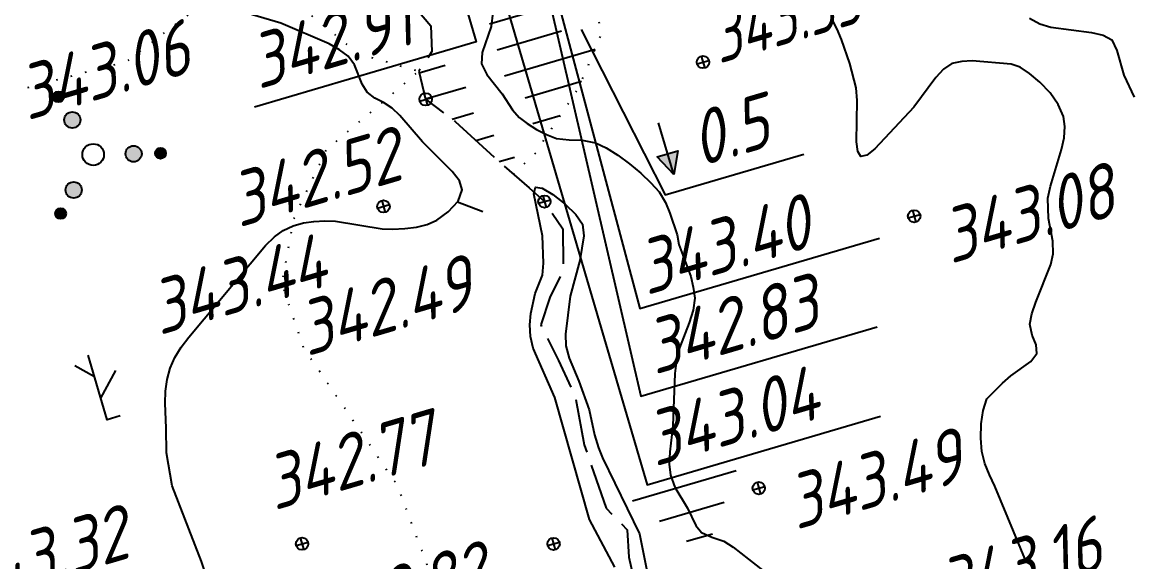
# Model space of a CAD drawing. Extents: x 1517648 to 1519685, y 2184577 to 2185456.
# Drawn here: x 1517816.8 to 1517899, y 2184676.4 to 2184716.4 of the extents above; entities that cross this region are included whole.
import ezdxf

# ---------------------------------------------------------------- set-up
doc = ezdxf.new("R2010")
doc.units = 0
doc.header["$PDMODE"] = 34
doc.linetypes.add('ИИDash_40_10', pattern=[5, 4, -1])
doc.linetypes.add('ИИDot', pattern=[1, 0, -1])
for name, color, linetype, lineweight in [('ИИ_БОЛОТО_025', 3, 'Continuous', 25), ('ИИ_ГИДРОГРАФИЯ_025', 3, 'Continuous', 25), ('ИИ_КОНТУР_025', 7, 'ИИDot', 25), ('ИИ_ОТМЕТКА_025', 7, 'Continuous', 25), ('ИИ_РАЗМЕР_025', 7, 'Continuous', 25), ('ИИ_РЕЛЬЕФ_025', 34, 'Continuous', 25), ('ИИ_УГОДЬЯ_025', 7, 'Continuous', 25)]:
    doc.layers.add(name, color=color, linetype=linetype, lineweight=lineweight)
doc.styles.add('VNIPISIMPLEXCUR', font='simplex.shx', dxfattribs={"width": 0.8, "oblique": 15})
doc.dimstyles.new('ИИ-2000-м-dm', dxfattribs={"dimscale": 2, "dimtxt": 2.5, "dimasz": 2.5, "dimexe": 1.25, "dimexo": 0, "dimgap": 1, "dimtad": 1, "dimtoh": 1, "dimzin": 1, "dimdsep": 46, "dimtxsty": 'VNIPISIMPLEXCUR', "dimcen": 2.5, "dimaunit": 1, "dimazin": 0, "dimtfac": 1, "dimtmove": 1, "dimatfit": 2, "dimfxl": 1, "dimarcsym": 0})

# ---------------------------------------------------------------- blocks, each defined once
blk = doc.blocks.new('ИИ053952')
at = {"linetype": 'Continuous', "lineweight": 25}
h = blk.add_hatch(color=0, dxfattribs=at)
edge = h.paths.add_edge_path()
edge.add_arc((-1.309, 2.13), 0.2, 0, 360)
h = blk.add_hatch(color=0, dxfattribs=at)
edge = h.paths.add_edge_path()
edge.add_arc((-0.785, 1.278), 0.3, 0, 360)
h = blk.add_hatch(color=0, dxfattribs=at)
edge = h.paths.add_edge_path()
edge.add_arc((1.499, 0.041), 0.3, 0, 360)
h = blk.add_hatch(color=0, dxfattribs=at)
edge = h.paths.add_edge_path()
edge.add_arc((2.499, 0.068), 0.2, 0, 360)
h = blk.add_hatch(color=0, dxfattribs=at)
edge = h.paths.add_edge_path()
edge.add_arc((-0.714, -1.319), 0.3, 0, 360)
h = blk.add_hatch(color=0, dxfattribs=at)
edge = h.paths.add_edge_path()
edge.add_arc((-1.19, -2.198), 0.2, 0, 360)
at = {"color": 0, "linetype": 'Continuous', "lineweight": 25}
for centre, radius in [((-1.309, 2.13), 0.2), ((-0.785, 1.278), 0.3), ((0, 0), 0.4), ((1.499, 0.041), 0.3), ((2.499, 0.068), 0.2), ((-0.714, -1.319), 0.3), ((-1.19, -2.198), 0.2)]:
    blk.add_circle(centre, radius, dxfattribs=at)
blk = doc.blocks.new('ИИ05468')
at = {"color": 0, "linetype": 'Continuous', "lineweight": 25}
for points in [[(-2, 1), (2, 1)], [(-1.25, 0), (1.25, 0)], [(-0.5, -1), (0.5, -1)]]:
    blk.add_lwpolyline(points, dxfattribs=at)
blk = doc.blocks.new('PICKET')
at = {"color": 0, "linetype": 'Continuous', "lineweight": 25}
for p, q in [((-0.23, 0), (0.23, 0)), ((0, 0.23), (0, -0.23))]:
    blk.add_line(p, q, dxfattribs=at)
blk.add_circle((0, 0), 0.23, dxfattribs=at)
at = {"color": 0, "linetype": 'Continuous', "style": 'VNIPISIMPLEXCUR', "oblique": 15, "width": 0.8}
blk.add_attdef('OTMETKA', (1.25, 0.3), '', height=2, dxfattribs=at)
at = {"color": 8, "linetype": 'Continuous', "style": 'VNIPISIMPLEXCUR', "oblique": 15, "width": 0.8, "flags": 1}
blk.add_attdef('NOMER', (1.25, -2.7), '', height=2, dxfattribs=at)
blk = doc.blocks.new('ИИ05383')
at = {"color": 0, "linetype": 'Continuous', "lineweight": 25}
for points in [[(0.5, 0), (0, 0), (0, 2.5)], [(0, 1.66), (-0.594, 2.254)], [(0, 0.833), (0.825, 1.658)]]:
    blk.add_lwpolyline(points, dxfattribs=at)
blk = doc.blocks.new('ИИ053296')
at = {"color": 0, "linetype": 'Continuous', "lineweight": 25}
blk.add_lwpolyline([(0, 0), (1, 0)], dxfattribs=at)
blk = doc.blocks.new('*D26')
at = {"layer": 'Defpoints', "color": 0, "transparency": 16777216}
for p in [(1517926.91, 2184855.147), (1518076.55, 2184794.9), (1517957.229, 2184764.674), (1517857.42, 2184730.52), (1517974.202, 2184660.524)]:
    blk.add_point(p, dxfattribs=at)
at = {"layer": 'ИИ_РАЗМЕР_025', "color": 0, "lineweight": -2, "transparency": 16777216}
for p, q in [((1517951.516, 2184788.677), (1517966.028, 2184792.94)), ((1517955.308, 2184766.135), (1517951.516, 2184788.677))]:
    blk.add_line(p, q, dxfattribs=at)
blk.add_arc((1517950.545, 2184757.88), 9.53, 40.60085, 79.42976, dxfattribs=at)
at = {"layer": 'ИИ_РАЗМЕР_025', "color": 0, "transparency": 16777216}
for points in [[(1517952.311, 2184766.582), (1517952.275, 2184767.915), (1517948.295, 2184767.141)], [(1517958.367, 2184764.4), (1517957.195, 2184763.764), (1517959.689, 2184760.566)]]:
    blk.add_solid(points, dxfattribs=at)
at = {"layer": 'ИИ_РАЗМЕР_025', "color": 0, "transparency": 16777216, "insert": (1517958.299, 2184794.193), "char_height": 4, "attachment_point": 5, "rotation": 16.37319, "style": 'VNIPISIMPLEXCUR'}
blk.add_mtext("87°17'", dxfattribs=at)
blk = doc.blocks.new('ИИ05466')
at = {"linetype": 'Continuous', "lineweight": 25}
blk.add_hatch(color=0, dxfattribs=at).paths.add_polyline_path([(0, 0), (-0.4, 0.8), (0.4, 0.8)])
at = {"color": 0, "linetype": 'Continuous', "lineweight": 25}
for points in [[(0, 0), (0, 2)], [(0, 0), (-0.4, 0.8), (0.4, 0.8), (0, 0)]]:
    blk.add_lwpolyline(points, dxfattribs=at)
at = {"color": 0, "linetype": 'Continuous', "style": 'VNIPISIMPLEXCUR', "oblique": 15, "width": 0.8}
blk.add_attdef('DEPTH', (1, 0), '', height=2, dxfattribs=at)

msp = doc.modelspace()

# ---------------------------------------------------------------- hatches: boundary and pattern name
at = {"layer": 'ИИ_БОЛОТО_025'}
h = msp.add_hatch(dxfattribs=at)
h.set_pattern_fill('ИИ_БОЛОТО', color=256, scale=2, style=0, pattern_type=2)
h.set_pattern_definition([(16.3732, (1510916.102, 2172268.426), (-9.58435, 32.62116), [10, -3, 4, -5, 4, -8]), (16.3732, (1510916.498, 2172270.627), (-9.58435, 32.62116), [8, -3, 5, -4, 5, -9]), (16.3732, (1510916.894, 2172272.828), (-9.58435, 32.62116), [8, -3, 4, -6, 4, -9]), (16.3732, (1510916.33, 2172274.747), (-9.58435, 32.62116), [8, -3, 4, -5, 4, -10]), (16.3732, (1510914.807, 2172276.384), (-9.58435, 32.62116), [8, -3, 3, -7, 4, -9]), (16.3732, (1510913.283, 2172278.02), (-9.58435, 32.62116), [8, -3, 3, -8, 4, -8]), (16.3732, (1510912.72, 2172279.94), (-9.58435, 32.62116), [8, -4, 3, -10, 4, -5]), (16.3732, (1510912.156, 2172281.86), (-9.58435, 32.62116), [8, -5, 3, -10, 4, -4]), (16.3732, (1510910.633, 2172283.495), (-9.58435, 32.62116), [9, -5, 4, -5, 8, -3]), (16.3732, (1510909.11, 2172285.132), (-9.58435, 32.62116), [7, -5, 4, -5, 10, -3]), (16.3732, (1510908.546, 2172287.05), (-9.58435, 32.62116), [7, -4, 5, -5, 9, -4]), (16.3732, (1510907.022, 2172288.69), (-9.58435, 32.62116), [7, -4, 6, -5, 9, -3]), (16.3732, (1510906.46, 2172290.607), (-9.58435, 32.62116), [5, -6, 6, -6, 7, -4]), (16.3732, (1510905.895, 2172292.526), (-9.58435, 32.62116), [4, -6, 7, -6, 5, -6]), (16.3732, (1510905.33, 2172294.445), (-9.58435, 32.62116), [3, -7, 8, -6, 4, -6]), (16.3732, (1510904.767, 2172296.364), (-9.58435, 32.62116), [3, -6, 8, -6, 4, -7]), (16.3732, (1510904.204, 2172298.283), (-9.58435, 32.62116), [4, -6, 10, -5, 4, -5])])
h.paths.add_polyline_path([(1517846.954, 2184750.101), (1517855.663, 2184741.871), (1517857.42, 2184730.52), (1517858.019, 2184724.731), (1517859.019, 2184719.733), (1517859.738, 2184715.48), (1517858.088, 2184711.602), (1517854.855, 2184706.691), (1517853.211, 2184705.134), (1517852.112, 2184706.105), (1517848.891, 2184709.03), (1517846.7, 2184710.682), (1517846.197, 2184712.764), (1517847.167, 2184714.235), (1517847.095, 2184716.138), (1517845.982, 2184717.436), (1517845.371, 2184719.841), (1517845.766, 2184721.749), (1517847.532, 2184727.615), (1517848.317, 2184730.225), (1517847.684, 2184733.566), (1517845.646, 2184735.492), (1517843.854, 2184737.934), (1517843.243, 2184740.784), (1517843.792, 2184744.61), (1517844.665, 2184747.597)])

# ---------------------------------------------------------------- linework, layer by layer
at = {"layer": 'ИИ_ГИДРОГРАФИЯ_025', "linetype": 'ИИDash_40_10', "flags": 128}
msp.add_lwpolyline([(1517885.637, 2184789.151), (1517883.031, 2184787.439), (1517879.106, 2184786.596), (1517876.921, 2184787.122), (1517876.025, 2184789.095), (1517875.657, 2184790.99), (1517874.366, 2184792.937), (1517873.839, 2184794.233), (1517871.838, 2184794.97), (1517869.626, 2184794.707), (1517868.678, 2184793.128), (1517866.859, 2184790.65), (1517865.094, 2184786.305), (1517862.433, 2184782.925), (1517860.836, 2184780.736), (1517859.981, 2184776.539), (1517859.273, 2184775.528), (1517857.156, 2184774.415), (1517856.488, 2184772.782), (1517856.822, 2184769.813), (1517855.966, 2184767.988), (1517854.295, 2184767.097), (1517851.47, 2184765.275), (1517850.409, 2184762.001), (1517847.862, 2184755.437), (1517847.426, 2184752.352), (1517846.954, 2184750.101), (1517844.665, 2184747.597), (1517843.792, 2184744.61), (1517843.243, 2184740.784), (1517843.854, 2184737.934), (1517845.646, 2184735.492), (1517847.684, 2184733.566), (1517848.317, 2184730.225), (1517847.532, 2184727.615), (1517845.766, 2184721.749), (1517845.371, 2184719.841), (1517845.982, 2184717.436), (1517847.095, 2184716.138), (1517847.167, 2184714.235), (1517846.197, 2184712.764), (1517846.7, 2184710.682), (1517848.891, 2184709.03), (1517852.112, 2184706.105), (1517854.371, 2184704.11), (1517855.516, 2184703.099), (1517856.878, 2184701.073), (1517856.91, 2184698.029), (1517855.916, 2184695.978), (1517855.239, 2184693.948), (1517856.554, 2184691.32), (1517857.789, 2184688.653), (1517858.467, 2184685.058), (1517860.101, 2184680.355), (1517861.656, 2184678.754), (1517861.775, 2184676.724), (1517862.612, 2184673.056), (1517864.286, 2184671.065), (1517870.583, 2184667.953), (1517872.061, 2184666.035), (1517872.34, 2184663.447), (1517873.655, 2184662.173), (1517875.69, 2184661.049), (1517878.32, 2184661.129), (1517879.787, 2184660.906), (1517881.369, 2184659.326), (1517882.666, 2184657.942), (1517886.995, 2184657.174), (1517889.414, 2184656.36), (1517890.996, 2184654.493), (1517893.487, 2184653.522), (1517898.272, 2184653.232)], dxfattribs=at)
at = {"layer": 'ИИ_КОНТУР_025', "flags": 128}
for points in [[(1517813.544, 2184821.848), (1517809.475, 2184809.474), (1517808.902, 2184803.131), (1517807.494, 2184794.39), (1517805.282, 2184788.563), (1517803.271, 2184784.243), (1517804.176, 2184781.53), (1517807.193, 2184780.827), (1517813.427, 2184780.726), (1517819.259, 2184783.439), (1517823.683, 2184786.252), (1517829.917, 2184786.754), (1517842.532, 2184787.177), (1517849.779, 2184791.112), (1517853.078, 2184791.246), (1517855.79, 2184790.093), (1517855.949, 2184785.648), (1517849.461, 2184772.625), (1517839.988, 2184764.031), (1517835.241, 2184756.263), (1517828.171, 2184741.868), (1517826.775, 2184737.352), (1517827.268, 2184732.098), (1517829.543, 2184722.33), (1517837.33, 2184717.623), (1517841.638, 2184714.097), (1517846.197, 2184712.764)], [(1517853.211, 2184705.134), (1517854.855, 2184706.691), (1517858.088, 2184711.602), (1517859.738, 2184715.48), (1517859.019, 2184719.733), (1517858.019, 2184724.731), (1517857.42, 2184730.52), (1517855.663, 2184741.871), (1517856.926, 2184751.785), (1517859.915, 2184757.012), (1517871.427, 2184772.705), (1517875.532, 2184779.17), (1517878.319, 2184780.614), (1517885.75, 2184781.955), (1517890.362, 2184783.505), (1517892.03, 2184786.06), (1517891.815, 2184787.549)], [(1517739.255, 2184708.715), (1517750.774, 2184708.867), (1517784.703, 2184709.155), (1517803.035, 2184709.415), (1517808.963, 2184710.326), (1517816.848, 2184711.473), (1517824.553, 2184713.505), (1517830.316, 2184717.88), (1517832.711, 2184720.415)], [(1517861.468, 2184627.404), (1517861.647, 2184640.27), (1517853.803, 2184659.865), (1517850.141, 2184667.184), (1517844.617, 2184682.041), (1517837.677, 2184692.181), (1517836.04, 2184696.995), (1517836.907, 2184701.808), (1517839.315, 2184706.91), (1517846.197, 2184712.764)]]:
    msp.add_lwpolyline(points, dxfattribs=at)
at = {"layer": 'ИИ_ОТМЕТКА_025'}
for points, elevation in [([(1517853.267, 2184729.3), (1517862.666, 2184688.655), (1517880.198, 2184693.806)], 342.83), ([(1517853.469, 2184729.359), (1517862.596, 2184695.156), (1517880.366, 2184700.377)], 343.4), ([(1517849.592, 2184728.22), (1517863.147, 2184682.087), (1517880.463, 2184687.175)], 343.04), ([(1517846.791, 2184727.397), (1517850.453, 2184714.932), (1517834.012, 2184710.101)], 342.91)]:
    msp.add_lwpolyline(points, dxfattribs=dict(at, elevation=elevation))
msp.add_lwpolyline([(1517858.247, 2184715.859), (1517864.477, 2184703.6), (1517874.768, 2184706.623)], dxfattribs=at)
at = {"layer": 'ИИ_РЕЛЬЕФ_025'}
for points, elevation in [([(1517830.676, 2184674.572), (1517830.073, 2184676.415), (1517827.886, 2184682.021), (1517827.466, 2184684.458), (1517827.44, 2184686.289), (1517827.373, 2184688.134), (1517827.401, 2184689.035), (1517827.511, 2184689.91), (1517827.734, 2184690.746), (1517828.094, 2184691.545), (1517828.57, 2184692.306), (1517829.129, 2184693.039), (1517834.827, 2184699.846), (1517835.474, 2184700.47), (1517836.119, 2184700.942), (1517836.88, 2184701.307), (1517837.626, 2184701.511), (1517838.396, 2184701.61), (1517839.228, 2184701.661), (1517840.006, 2184701.639), (1517843.463, 2184701.082), (1517844.251, 2184701.052), (1517845.15, 2184701.104), (1517846.013, 2184701.211), (1517846.812, 2184701.406), (1517847.521, 2184701.723), (1517848.379, 2184702.337), (1517849.11, 2184703.125), (1517849.421, 2184703.972), (1517849.209, 2184704.631), (1517848.666, 2184705.335), (1517846.469, 2184707.529), (1517844.791, 2184709.491), (1517844.225, 2184710.036), (1517843.583, 2184710.448), (1517842.935, 2184710.775), (1517842.355, 2184711.215), (1517841.989, 2184711.8), (1517841.412, 2184713.231), (1517840.941, 2184713.878), (1517840.314, 2184714.362), (1517839.538, 2184714.792), (1517835.944, 2184716.326), (1517833.007, 2184717.184)], 343), ([(1517851.673, 2184717.108), (1517851.566, 2184716.08), (1517850.901, 2184714.161), (1517850.84, 2184713.317), (1517851.239, 2184712.527), (1517852.369, 2184711.087), (1517853.154, 2184709.89), (1517853.648, 2184709.338), (1517854.236, 2184708.875), (1517854.924, 2184708.439), (1517855.662, 2184708.062), (1517856.401, 2184707.773), (1517857.343, 2184707.667), (1517858.308, 2184707.658), (1517859.315, 2184707.456), (1517860.097, 2184707.071), (1517860.955, 2184706.539), (1517861.832, 2184705.902), (1517862.673, 2184705.205), (1517863.421, 2184704.493), (1517864.02, 2184703.809), (1517864.493, 2184703.04), (1517864.814, 2184702.245), (1517865.365, 2184700.639), (1517865.49, 2184699.912), (1517866.365, 2184697.545), (1517866.547, 2184696.743), (1517866.673, 2184695.934), (1517866.555, 2184695.032), (1517866.265, 2184694.106), (1517865.545, 2184692.244), (1517865.306, 2184691.337), (1517865.188, 2184690.343), (1517865.03, 2184686.475), (1517864.809, 2184684.536), (1517864.776, 2184683.625), (1517864.861, 2184682.807), (1517865.191, 2184681.916), (1517866.135, 2184680.355), (1517866.758, 2184679.062), (1517867.16, 2184678.545), (1517867.933, 2184678.208), (1517868.836, 2184677.901), (1517869.526, 2184677.456), (1517871.784, 2184675.695)], 343), ([(1517891.281, 2184676.327), (1517888.933, 2184681.985), (1517888.533, 2184682.829), (1517888.188, 2184683.684), (1517887.968, 2184684.564), (1517887.889, 2184685.556), (1517887.918, 2184686.608), (1517888.066, 2184687.61), (1517888.347, 2184688.457), (1517889.511, 2184689.626), (1517890.121, 2184690.184), (1517891.607, 2184691.225), (1517892.063, 2184691.824), (1517892.009, 2184692.469), (1517891.701, 2184693.182), (1517891.538, 2184694.004), (1517891.677, 2184694.762), (1517891.979, 2184695.64), (1517893.08, 2184698.427), (1517893.252, 2184699.221), (1517893.235, 2184700.155), (1517892.92, 2184701.83), (1517892.866, 2184703.357), (1517893.078, 2184704.24), (1517893.891, 2184706.962), (1517894.073, 2184707.833), (1517894.137, 2184708.656), (1517894.038, 2184709.413), (1517893.629, 2184710.298), (1517893.03, 2184711.167), (1517892.286, 2184711.947), (1517891.516, 2184712.593), (1517890.822, 2184713.056), (1517890.143, 2184713.294), (1517887.244, 2184713.528), (1517886.489, 2184713.481), (1517885.756, 2184713.344), (1517885.134, 2184712.915), (1517884.559, 2184712.294), (1517882.916, 2184710.099), (1517880.041, 2184706.998), (1517879.446, 2184706.534), (1517879.002, 2184706.445), (1517878.759, 2184706.8), (1517878.678, 2184707.515), (1517878.717, 2184710.595), (1517878.641, 2184711.534), (1517878.176, 2184713.335), (1517877.558, 2184715.112), (1517877.229, 2184715.875), (1517876.908, 2184716.491)], 343), ([(1517891.515, 2184716.694), (1517892.262, 2184716.272), (1517893.081, 2184716.022), (1517896.107, 2184715.642), (1517896.979, 2184715.436), (1517897.619, 2184715.09), (1517897.993, 2184714.3), (1517898.498, 2184712.478), (1517899.264, 2184710.828)], 343), ([(1517860.745, 2184675.972), (1517858.853, 2184679.511), (1517856.286, 2184688.558), (1517854.685, 2184692.226), (1517854.481, 2184693.089), (1517854.438, 2184693.948), (1517854.511, 2184694.794), (1517854.814, 2184696.268), (1517855.374, 2184697.645), (1517855.44, 2184698.532), (1517855.369, 2184700.565), (1517854.731, 2184703.671), (1517854.847, 2184704.165), (1517855.341, 2184704.08), (1517856.141, 2184703.613), (1517857.045, 2184702.913), (1517857.848, 2184702.132), (1517858.345, 2184701.42), (1517858.426, 2184700.553), (1517858.134, 2184698.734), (1517857.432, 2184696.077), (1517857.073, 2184693.263), (1517857.1, 2184692.392), (1517857.337, 2184691.479), (1517858.074, 2184689.774), (1517858.838, 2184687.655), (1517859.227, 2184685.808), (1517859.514, 2184684.844), (1517859.83, 2184684.083), (1517862.572, 2184678.465), (1517863.369, 2184674.497)], 342.5)]:
    msp.add_lwpolyline(points, dxfattribs=dict(at, elevation=elevation))

# ---------------------------------------------------------------- block references
at = {"layer": 'ИИ_БОЛОТО_025', "xscale": 2, "yscale": 2, "zscale": 2, "rotation": 16.37305555555556}
msp.add_blockref('ИИ05468', (1517866.455, 2184680.102), dxfattribs=at)
at = {"layer": 'ИИ_ОТМЕТКА_025'}
ref = msp.add_blockref('PICKET', (1517853.469, 2184729.359, 343.4), dxfattribs=dict(at, xscale=2, yscale=2, zscale=2, rotation=16.37305555555556))
ref.add_attrib('OTMETKA', '343.40', (1517863.088, 2184696.134, 343.4), dxfattribs={"layer": '0', "color": 0, "linetype": 'Continuous', "height": 4, "rotation": 16.37306, "style": 'VNIPISIMPLEXCUR', "oblique": 15, "width": 0.8})
ref = msp.add_blockref('PICKET', (1517853.267, 2184729.3, 342.83), dxfattribs=dict(at, xscale=2, yscale=2, zscale=2, rotation=16.37305555555556))
ref.add_attrib('OTMETKA', '342.83', (1517863.681, 2184690.242, 342.83), dxfattribs={"layer": '0', "color": 0, "linetype": 'Continuous', "height": 4, "rotation": 16.37306, "style": 'VNIPISIMPLEXCUR', "oblique": 15, "width": 0.8})
ref = msp.add_blockref('PICKET', (1517849.592, 2184728.22, 343.04), dxfattribs=dict(at, xscale=2, yscale=2, zscale=2, rotation=16.37305555555556))
ref.add_attrib('OTMETKA', '343.04', (1517863.711, 2184683.426, 343.04), dxfattribs={"layer": '0', "color": 0, "linetype": 'Continuous', "height": 4, "rotation": 16.37306, "style": 'VNIPISIMPLEXCUR', "oblique": 15, "width": 0.8})
ref = msp.add_blockref('PICKET', (1517846.791, 2184727.397, 342.91), dxfattribs=dict(at, xscale=2, yscale=2, zscale=2, rotation=16.37305555555556))
ref.add_attrib('OTMETKA', '342.91', (1517834.307, 2184711.411, 342.91), dxfattribs={"layer": '0', "color": 0, "linetype": 'Continuous', "height": 4, "rotation": 16.37306, "style": 'VNIPISIMPLEXCUR', "oblique": 15, "width": 0.8})
ref = msp.add_blockref('PICKET', (1517823.859, 2184720.664, 343.06), dxfattribs=dict(at, xscale=2, yscale=2, zscale=2, rotation=16.37305555555556))
ref.add_attrib('OTMETKA', '343.06', (1517817.144, 2184709.094, 343.06), dxfattribs={"layer": '0', "color": 0, "linetype": 'Continuous', "height": 4, "rotation": 16.37306, "style": 'VNIPISIMPLEXCUR', "oblique": 15, "width": 0.8})
ref = msp.add_blockref('PICKET', (1517867.28, 2184713.44, 343.33), dxfattribs=dict(at, xscale=2, yscale=2, zscale=2, rotation=16.37305555555556))
ref.add_attrib('OTMETKA', '343.33', (1517868.469, 2184713.303, 343.33), dxfattribs={"layer": '0', "color": 0, "linetype": 'Continuous', "height": 4, "rotation": 16.37306, "style": 'VNIPISIMPLEXCUR', "oblique": 15, "width": 0.7})
ref = msp.add_blockref('PICKET', (1517846.7, 2184710.682, 342.52), dxfattribs=dict(at, xscale=2, yscale=2, zscale=0.2, rotation=16.37305555555556))
ref.add_attrib('OTMETKA', '342.52', (1517832.846, 2184701.156, 342.52), dxfattribs={"layer": '0', "color": 0, "linetype": 'Continuous', "height": 4, "rotation": 16.37306, "style": 'VNIPISIMPLEXCUR', "oblique": 15, "width": 0.8})
at = {"layer": 'ИИ_ОТМЕТКА_025', "color": 7, "xscale": 2, "yscale": 2, "zscale": 2, "rotation": 16.37305555555556}
msp.add_blockref('ИИ05466', (1517865.108, 2184705.097), dxfattribs=at).add_auto_attribs({'DEPTH': '0.5'})
at = {"layer": 'ИИ_ОТМЕТКА_025'}
ref = msp.add_blockref('PICKET', (1517882.95, 2184702.01, 343.08), dxfattribs=dict(at, xscale=2, yscale=2, zscale=2, rotation=16.37305555555556))
ref.add_attrib('OTMETKA', '343.08', (1517885.664, 2184698.463, 343.08), dxfattribs={"layer": '0', "color": 0, "linetype": 'Continuous', "height": 4, "rotation": 16.37306, "style": 'VNIPISIMPLEXCUR', "oblique": 15, "width": 0.8})
ref = msp.add_blockref('PICKET', (1517855.516, 2184703.099, 342.49), dxfattribs=dict(at, xscale=2, yscale=2, zscale=0.2, rotation=16.37305555555556))
ref.add_attrib('OTMETKA', '342.49', (1517837.9, 2184691.603, 342.49), dxfattribs={"layer": '0', "color": 0, "linetype": 'Continuous', "height": 4, "rotation": 16.37306, "style": 'VNIPISIMPLEXCUR', "oblique": 15, "width": 0.8})
ref = msp.add_blockref('PICKET', (1517843.57, 2184702.74, 343.44), dxfattribs=dict(at, xscale=2, yscale=2, zscale=2, rotation=16.37305555555556))
ref.add_attrib('OTMETKA', '343.44', (1517826.946, 2184693.166, 343.44), dxfattribs={"layer": '0', "color": 0, "linetype": 'Continuous', "height": 4, "rotation": 16.37306, "style": 'VNIPISIMPLEXCUR', "oblique": 15, "width": 0.8})
ref = msp.add_blockref('PICKET', (1517837.53, 2184677.72, 342.77), dxfattribs=dict(at, xscale=2, yscale=2, zscale=2, rotation=16.37305555555556))
ref.add_attrib('OTMETKA', '342.77', (1517835.475, 2184680.175, 342.77), dxfattribs={"layer": '0', "color": 0, "linetype": 'Continuous', "height": 4, "rotation": 16.37306, "style": 'VNIPISIMPLEXCUR', "oblique": 15, "width": 0.8})
ref = msp.add_blockref('PICKET', (1517871.42, 2184681.84, 343.49), dxfattribs=dict(at, xscale=2, yscale=2, zscale=2, rotation=16.37305555555556))
ref.add_attrib('OTMETKA', '343.49', (1517874.203, 2184678.74, 343.49), dxfattribs={"layer": '0', "color": 0, "linetype": 'Continuous', "height": 4, "rotation": 16.37306, "style": 'VNIPISIMPLEXCUR', "oblique": 15, "width": 0.8})
ref = msp.add_blockref('PICKET', (1517809.79, 2184675.01, 343.32), dxfattribs=dict(at, xscale=2, yscale=2, zscale=2, rotation=16.37305555555556))
ref.add_attrib('OTMETKA', '343.32', (1517812.602, 2184673.114, 343.32), dxfattribs={"layer": '0', "color": 0, "linetype": 'Continuous', "height": 4, "rotation": 16.37306, "style": 'VNIPISIMPLEXCUR', "oblique": 15, "width": 0.8})
ref = msp.add_blockref('PICKET', (1517884.568, 2184669.477, 343.16), dxfattribs=dict(at, xscale=2, yscale=2, zscale=2, rotation=16.37305555555556))
ref.add_attrib('OTMETKA', '343.16', (1517885.404, 2184672.456, 343.16), dxfattribs={"layer": '0', "color": 0, "linetype": 'Continuous', "height": 4, "rotation": 16.37306, "style": 'VNIPISIMPLEXCUR', "oblique": 15, "width": 0.8})
ref = msp.add_blockref('PICKET', (1517856.19, 2184677.71, 342.82), dxfattribs=dict(at, xscale=2, yscale=2, zscale=2, rotation=16.37305555555556))
ref.add_attrib('OTMETKA', '342.82', (1517839.188, 2184670.398, 342.82), dxfattribs={"layer": '0', "color": 0, "linetype": 'Continuous', "height": 4, "rotation": 16.37306, "style": 'VNIPISIMPLEXCUR', "oblique": 15, "width": 0.8})
at = {"layer": 'ИИ_РЕЛЬЕФ_025', "xscale": 2, "yscale": 2, "zscale": 2, "rotation": 339.3711823221578}
msp.add_blockref('ИИ053296', (1517849.063, 2184703.075, 343), dxfattribs=at)
at = {"layer": 'ИИ_УГОДЬЯ_025', "xscale": 2, "yscale": 2, "zscale": 2}
for name, p, rotation in [('ИИ053952', (1517822.031, 2184706.582), 359.5494103431434), ('ИИ05383', (1517823.07, 2184686.92), 16.37305555555556)]:
    msp.add_blockref(name, p, dxfattribs=dict(at, rotation=rotation))

# ---------------------------------------------------------------- dimensions: what is measured, and where the dimension line sits
at = {"layer": 'ИИ_РАЗМЕР_025'}
dim = msp.add_angular_dim_2l(base=(1517957.229, 2184764.674), line1=((1517857.42, 2184730.52), (1518076.55, 2184794.9)), line2=((1517974.202, 2184660.524), (1517926.91, 2184855.147)), dimstyle='ИИ-2000-м-dm', override={"dimtxt": 2, "dimasz": 2, "dimgap": 0.5}, dxfattribs=at)
dim.commit()
dim.dimension.update_dxf_attribs({"geometry": '*D26', "text_midpoint": (1517958.299, 2184794.193), "dimtype": 162})

doc.saveas('drawing.dxf')
